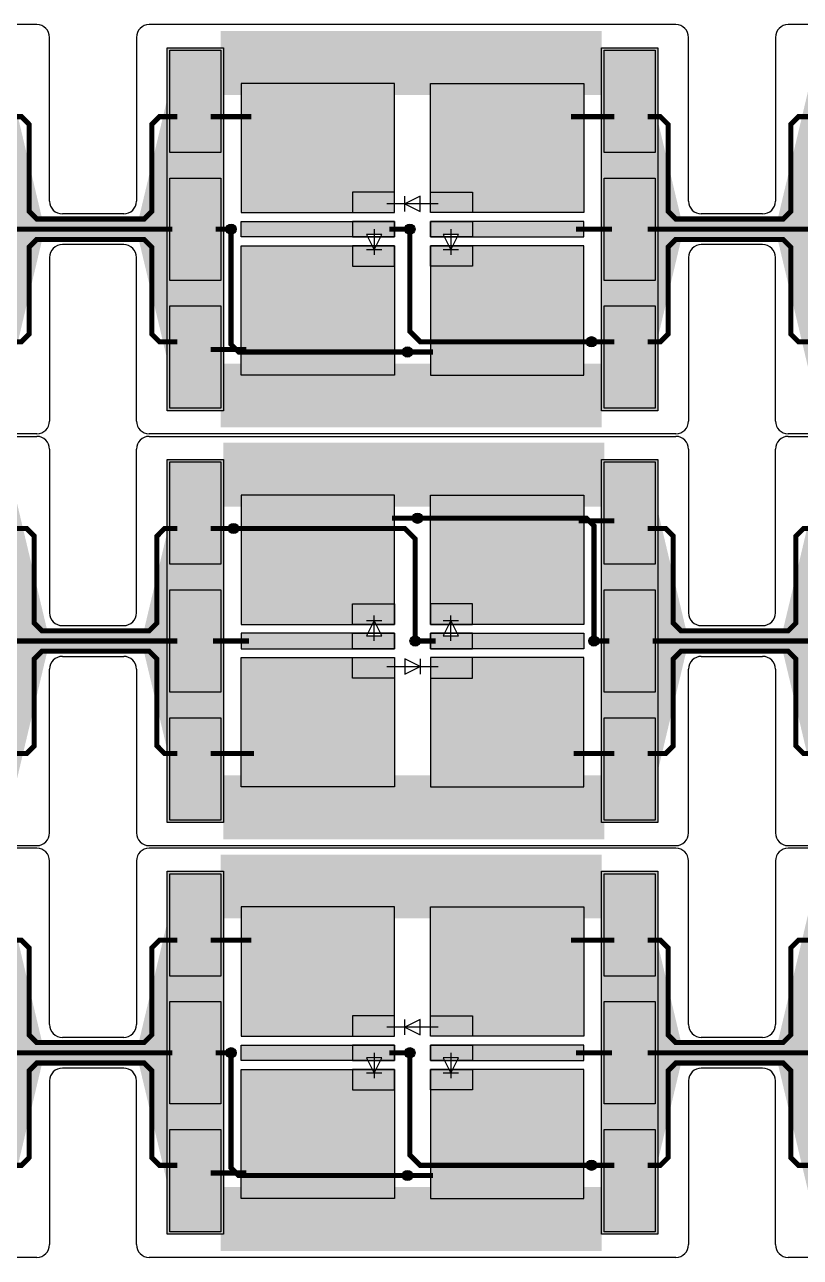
# Model space of a CAD drawing. Extents: x 1822 to 2392, y 725 to 1125.
# Drawn here: x 2137.53 to 2167.87, y 772.8 to 821 of the extents above; entities that cross this region are included whole.
import ezdxf

# ---------------------------------------------------------------- set-up
doc = ezdxf.new("R2010")
doc.units = 0
doc.header["$LTSCALE"] = 0.2
for name, color, linetype in [('BS', 1, 'CONTINUOUS'), ('Durchsteiger', 3, 'CONTINUOUS'), ('LED', 7, 'CONTINUOUS'), ('LS', 5, 'CONTINUOUS'), ('Rand', 6, 'CONTINUOUS')]:
    doc.layers.add(name, color=color, linetype=linetype)

msp = doc.modelspace()

# ---------------------------------------------------------------- hatches: boundary and pattern name
at = {"layer": 'BS'}
h = msp.add_hatch(color=256, dxfattribs=at)
h.paths.add_polyline_path([(2143.2, 806), (2145.2, 806), (2145.2, 810), (2143.2, 810)])
h.paths.add_polyline_path([(2143.2, 811), (2145.2, 811), (2145.2, 815), (2143.2, 815)])
h.paths.add_polyline_path([(2143.2, 816), (2145.2, 816), (2145.2, 820), (2143.2, 820)])
h = msp.add_hatch(color=256, dxfattribs=at)
h.paths.add_polyline_path([(2160.2, 806), (2162.2, 806), (2162.2, 810), (2160.2, 810)])
h.paths.add_polyline_path([(2160.2, 811), (2162.2, 811), (2162.2, 815), (2160.2, 815)])
h.paths.add_polyline_path([(2160.2, 816), (2162.2, 816), (2162.2, 820), (2160.2, 820)])
h = msp.add_hatch(color=256, dxfattribs=at)
h.paths.add_polyline_path([(2159.4, 807.3), (2159.4, 812.35), (2155.05, 812.35), (2155.05, 811.55), (2153.4, 811.55), (2153.4, 807.3)])
h.paths.add_polyline_path([(2159.4, 812.7), (2159.4, 813.3), (2155.05, 813.3), (2155.05, 812.7)])
h.paths.add_polyline_path([(2159.4, 813.65), (2159.4, 818.7), (2153.4, 818.7), (2153.4, 814.45), (2155.05, 814.45), (2155.05, 813.65)])
h.paths.add_polyline_path([(2150.35, 813.65), (2150.35, 814.45), (2152, 814.45), (2152, 818.7), (2146, 818.7), (2146, 813.65)])
h.paths.add_polyline_path([(2150.35, 812.7), (2150.35, 813.3), (2146, 813.3), (2146, 812.7)])
h.paths.add_polyline_path([(2152, 807.3), (2152, 811.55), (2150.35, 811.55), (2150.35, 812.35), (2146, 812.35), (2146, 807.3)])
h.paths.add_polyline_path([(2152, 811.55), (2152, 812.35), (2151.275, 812.35), (2151.2, 812.2), (2151.125, 812.35), (2150.35, 812.35), (2150.35, 811.55)], flags=17)
h.paths.add_polyline_path([(2152, 812.7), (2152, 813.3), (2150.35, 813.3), (2150.35, 812.7), (2150.95, 812.7), (2150.9, 812.8), (2151.5, 812.8), (2151.45, 812.7)])
h.paths.add_polyline_path([(2152, 813.65), (2152, 814.45), (2150.35, 814.45), (2150.35, 813.65)], flags=17)
h.paths.add_polyline_path([(2155.05, 813.65), (2155.05, 814.45), (2153.4, 814.45), (2153.4, 813.65)], flags=16)
h.paths.add_polyline_path([(2155.05, 812.7), (2155.05, 813.3), (2153.4, 813.3), (2153.4, 812.7), (2153.95, 812.7), (2153.9, 812.8), (2154.5, 812.8), (2154.45, 812.7)])
h.paths.add_polyline_path([(2155.05, 811.55), (2155.05, 812.35), (2154.275, 812.35), (2154.2, 812.2), (2154.125, 812.35), (2153.4, 812.35), (2153.4, 811.55)], flags=17)
h = msp.add_hatch(color=256, dxfattribs=at)
h.paths.add_polyline_path([(2145.2, 803.9), (2143.2, 803.9), (2143.2, 799.9), (2145.2, 799.9)])
h.paths.add_polyline_path([(2145.2, 798.9), (2143.2, 798.9), (2143.2, 794.9), (2145.2, 794.9)])
h.paths.add_polyline_path([(2145.2, 793.9), (2143.2, 793.9), (2143.2, 789.9), (2145.2, 789.9)])
h = msp.add_hatch(color=256, dxfattribs=at)
h.paths.add_polyline_path([(2162.2, 803.9), (2160.2, 803.9), (2160.2, 799.9), (2162.2, 799.9)])
h.paths.add_polyline_path([(2162.2, 798.9), (2160.2, 798.9), (2160.2, 794.9), (2162.2, 794.9)])
h.paths.add_polyline_path([(2162.2, 793.9), (2160.2, 793.9), (2160.2, 789.9), (2162.2, 789.9)])
h = msp.add_hatch(color=256, dxfattribs=at)
h.paths.add_polyline_path([(2146, 802.6), (2146, 797.55), (2150.35, 797.55), (2150.35, 798.35), (2152, 798.35), (2152, 802.6)])
h.paths.add_polyline_path([(2146, 797.2), (2146, 796.6), (2150.35, 796.6), (2150.35, 797.2)])
h.paths.add_polyline_path([(2146, 796.25), (2146, 791.2), (2152, 791.2), (2152, 795.45), (2150.35, 795.45), (2150.35, 796.25)])
h.paths.add_polyline_path([(2155.05, 796.25), (2155.05, 795.45), (2153.4, 795.45), (2153.4, 791.2), (2159.4, 791.2), (2159.4, 796.25)])
h.paths.add_polyline_path([(2155.05, 797.2), (2155.05, 796.6), (2159.4, 796.6), (2159.4, 797.2)])
h.paths.add_polyline_path([(2153.4, 802.6), (2153.4, 798.35), (2155.05, 798.35), (2155.05, 797.55), (2159.4, 797.55), (2159.4, 802.6)])
h.paths.add_polyline_path([(2153.4, 798.35), (2153.4, 797.55), (2154.125, 797.55), (2154.2, 797.7), (2154.275, 797.55), (2155.05, 797.55), (2155.05, 798.35)], flags=17)
h.paths.add_polyline_path([(2153.4, 797.2), (2153.4, 796.6), (2155.05, 796.6), (2155.05, 797.2), (2154.45, 797.2), (2154.5, 797.1), (2153.9, 797.1), (2153.95, 797.2)])
h.paths.add_polyline_path([(2153.4, 796.25), (2153.4, 795.45), (2155.05, 795.45), (2155.05, 796.25)], flags=17)
h.paths.add_polyline_path([(2150.35, 796.25), (2150.35, 795.45), (2152, 795.45), (2152, 796.25)], flags=16)
h.paths.add_polyline_path([(2150.35, 797.2), (2150.35, 796.6), (2152, 796.6), (2152, 797.2), (2151.45, 797.2), (2151.5, 797.1), (2150.9, 797.1), (2150.95, 797.2)])
h.paths.add_polyline_path([(2150.35, 798.35), (2150.35, 797.55), (2151.125, 797.55), (2151.2, 797.7), (2151.275, 797.55), (2152, 797.55), (2152, 798.35)], flags=17)
h = msp.add_hatch(color=256, dxfattribs=at)
h.paths.add_polyline_path([(2143.2, 773.8), (2145.2, 773.8), (2145.2, 777.8), (2143.2, 777.8)])
h.paths.add_polyline_path([(2143.2, 778.8), (2145.2, 778.8), (2145.2, 782.8), (2143.2, 782.8)])
h.paths.add_polyline_path([(2143.2, 783.8), (2145.2, 783.8), (2145.2, 787.8), (2143.2, 787.8)])
h = msp.add_hatch(color=256, dxfattribs=at)
h.paths.add_polyline_path([(2160.2, 773.8), (2162.2, 773.8), (2162.2, 777.8), (2160.2, 777.8)])
h.paths.add_polyline_path([(2160.2, 778.8), (2162.2, 778.8), (2162.2, 782.8), (2160.2, 782.8)])
h.paths.add_polyline_path([(2160.2, 783.8), (2162.2, 783.8), (2162.2, 787.8), (2160.2, 787.8)])
h = msp.add_hatch(color=256, dxfattribs=at)
h.paths.add_polyline_path([(2159.4, 775.1), (2159.4, 780.15), (2155.05, 780.15), (2155.05, 779.35), (2153.4, 779.35), (2153.4, 775.1)])
h.paths.add_polyline_path([(2159.4, 780.5), (2159.4, 781.1), (2155.05, 781.1), (2155.05, 780.5)])
h.paths.add_polyline_path([(2159.4, 781.45), (2159.4, 786.5), (2153.4, 786.5), (2153.4, 782.25), (2155.05, 782.25), (2155.05, 781.45)])
h.paths.add_polyline_path([(2150.35, 781.45), (2150.35, 782.25), (2152, 782.25), (2152, 786.5), (2146, 786.5), (2146, 781.45)])
h.paths.add_polyline_path([(2150.35, 780.5), (2150.35, 781.1), (2146, 781.1), (2146, 780.5)])
h.paths.add_polyline_path([(2152, 775.1), (2152, 779.35), (2150.35, 779.35), (2150.35, 780.15), (2146, 780.15), (2146, 775.1)])
h.paths.add_polyline_path([(2152, 779.35), (2152, 780.15), (2151.275, 780.15), (2151.2, 780), (2151.125, 780.15), (2150.35, 780.15), (2150.35, 779.35)], flags=17)
h.paths.add_polyline_path([(2152, 780.5), (2152, 781.1), (2150.35, 781.1), (2150.35, 780.5), (2150.95, 780.5), (2150.9, 780.6), (2151.5, 780.6), (2151.45, 780.5)])
h.paths.add_polyline_path([(2152, 781.45), (2152, 782.25), (2150.35, 782.25), (2150.35, 781.45)], flags=17)
h.paths.add_polyline_path([(2155.05, 781.45), (2155.05, 782.25), (2153.4, 782.25), (2153.4, 781.45)], flags=16)
h.paths.add_polyline_path([(2155.05, 780.5), (2155.05, 781.1), (2153.4, 781.1), (2153.4, 780.5), (2153.95, 780.5), (2153.9, 780.6), (2154.5, 780.6), (2154.45, 780.5)])
h.paths.add_polyline_path([(2155.05, 779.35), (2155.05, 780.15), (2154.275, 780.15), (2154.2, 780), (2154.125, 780.15), (2153.4, 780.15), (2153.4, 779.35)], flags=17)
at = {"layer": 'Durchsteiger'}
for points in [[(2145.6, 812.8, 1), (2145.6, 813.2, 1)], [(2152.6, 812.8, 1), (2152.6, 813.2, 1)], [(2159.7, 808.4, 1), (2159.7, 808.8, 1)], [(2152.5, 808, 1), (2152.5, 808.4, 1)], [(2152.9, 801.9, 1), (2152.9, 801.5, 1)], [(2145.7, 801.5, 1), (2145.7, 801.1, 1)], [(2152.8, 797.1, 1), (2152.8, 796.7, 1)], [(2159.8, 797.1, 1), (2159.8, 796.7, 1)], [(2145.6, 780.6, 1), (2145.6, 781, 1)], [(2152.6, 780.6, 1), (2152.6, 781, 1)], [(2159.7, 776.2, 1), (2159.7, 776.6, 1)], [(2152.5, 775.8, 1), (2152.5, 776.2, 1)]]:
    msp.add_hatch(color=256, dxfattribs=at).paths.add_polyline_path(points)
at = {"layer": 'LS'}
for points in [[(2145.3, 820.1), (2143.1, 820.1), (2143.1, 805.9), (2145.3, 805.9)], [(2162.3, 820.1), (2160.1, 820.1), (2160.1, 805.9), (2162.3, 805.9)], [(2145.3, 804), (2143.1, 804), (2143.1, 789.8), (2145.3, 789.8)], [(2162.3, 804), (2160.1, 804), (2160.1, 789.8), (2162.3, 789.8)], [(2145.3, 787.9), (2143.1, 787.9), (2143.1, 773.7), (2145.3, 773.7)], [(2162.3, 787.9), (2160.1, 787.9), (2160.1, 773.7), (2162.3, 773.7)]]:
    msp.add_hatch(color=256, dxfattribs=at).paths.add_polyline_path(points)

# ---------------------------------------------------------------- linework, layer by layer
at = {"layer": 'BS'}
for p, q in [((2152.8, 813), (2152.6, 813)), ((2152.7, 813.1), (2152.7, 812.9)), ((2152.6, 796.9), (2152.8, 796.9)), ((2152.7, 796.8), (2152.7, 797)), ((2152.7, 780.9), (2152.7, 780.7)), ((2152.8, 780.8), (2152.6, 780.8))]:
    msp.add_line(p, q, dxfattribs=at)
for points in [[(2145.2, 820), (2145.2, 816), (2143.2, 816), (2143.2, 820)], [(2162.2, 820), (2162.2, 816), (2160.2, 816), (2160.2, 820)], [(2152, 813.65), (2152, 818.7), (2146, 818.7), (2146, 813.65)], [(2153.4, 813.65), (2153.4, 818.7), (2159.4, 818.7), (2159.4, 813.65)], [(2145.2, 815), (2145.2, 811), (2143.2, 811), (2143.2, 815)], [(2162.2, 815), (2162.2, 811), (2160.2, 811), (2160.2, 815)], [(2150.35, 814.45), (2150.35, 813.65), (2152, 813.65), (2152, 814.45)], [(2155.05, 814.45), (2155.05, 813.65), (2153.4, 813.65), (2153.4, 814.45)], [(2152, 813.3), (2152, 812.7), (2146, 812.7), (2146, 813.3)], [(2150.35, 813.3), (2150.35, 812.7), (2152, 812.7), (2152, 813.3)], [(2155.05, 813.3), (2155.05, 812.7), (2153.4, 812.7), (2153.4, 813.3)], [(2153.4, 813.3), (2153.4, 812.7), (2159.4, 812.7), (2159.4, 813.3)], [(2152, 812.35), (2152, 807.3), (2146, 807.3), (2146, 812.35)], [(2150.35, 812.35), (2150.35, 811.55), (2152, 811.55), (2152, 812.35)], [(2155.05, 812.35), (2155.05, 811.55), (2153.4, 811.55), (2153.4, 812.35)], [(2153.4, 812.35), (2153.4, 807.3), (2159.4, 807.3), (2159.4, 812.35)], [(2145.2, 810), (2145.2, 806), (2143.2, 806), (2143.2, 810)], [(2162.2, 810), (2162.2, 806), (2160.2, 806), (2160.2, 810)], [(2143.2, 799.9), (2143.2, 803.9), (2145.2, 803.9), (2145.2, 799.9)], [(2160.2, 799.9), (2160.2, 803.9), (2162.2, 803.9), (2162.2, 799.9)], [(2152, 797.55), (2152, 802.6), (2146, 802.6), (2146, 797.55)], [(2153.4, 797.55), (2153.4, 802.6), (2159.4, 802.6), (2159.4, 797.55)], [(2143.2, 794.9), (2143.2, 798.9), (2145.2, 798.9), (2145.2, 794.9)], [(2160.2, 794.9), (2160.2, 798.9), (2162.2, 798.9), (2162.2, 794.9)], [(2150.35, 797.55), (2150.35, 798.35), (2152, 798.35), (2152, 797.55)], [(2155.05, 797.55), (2155.05, 798.35), (2153.4, 798.35), (2153.4, 797.55)], [(2152, 796.6), (2152, 797.2), (2146, 797.2), (2146, 796.6)], [(2150.35, 796.6), (2150.35, 797.2), (2152, 797.2), (2152, 796.6)], [(2155.05, 796.6), (2155.05, 797.2), (2153.4, 797.2), (2153.4, 796.6)], [(2153.4, 796.6), (2153.4, 797.2), (2159.4, 797.2), (2159.4, 796.6)], [(2152, 796.25), (2152, 791.2), (2146, 791.2), (2146, 796.25)], [(2150.35, 795.45), (2150.35, 796.25), (2152, 796.25), (2152, 795.45)], [(2155.05, 795.45), (2155.05, 796.25), (2153.4, 796.25), (2153.4, 795.45)], [(2153.4, 796.25), (2153.4, 791.2), (2159.4, 791.2), (2159.4, 796.25)], [(2143.2, 789.9), (2143.2, 793.9), (2145.2, 793.9), (2145.2, 789.9)], [(2160.2, 789.9), (2160.2, 793.9), (2162.2, 793.9), (2162.2, 789.9)], [(2145.2, 787.8), (2145.2, 783.8), (2143.2, 783.8), (2143.2, 787.8)], [(2162.2, 787.8), (2162.2, 783.8), (2160.2, 783.8), (2160.2, 787.8)], [(2152, 781.45), (2152, 786.5), (2146, 786.5), (2146, 781.45)], [(2153.4, 781.45), (2153.4, 786.5), (2159.4, 786.5), (2159.4, 781.45)], [(2145.2, 782.8), (2145.2, 778.8), (2143.2, 778.8), (2143.2, 782.8)], [(2162.2, 782.8), (2162.2, 778.8), (2160.2, 778.8), (2160.2, 782.8)], [(2150.35, 782.25), (2150.35, 781.45), (2152, 781.45), (2152, 782.25)], [(2155.05, 782.25), (2155.05, 781.45), (2153.4, 781.45), (2153.4, 782.25)], [(2152, 781.1), (2152, 780.5), (2146, 780.5), (2146, 781.1)], [(2150.35, 781.1), (2150.35, 780.5), (2152, 780.5), (2152, 781.1)], [(2155.05, 781.1), (2155.05, 780.5), (2153.4, 780.5), (2153.4, 781.1)], [(2153.4, 781.1), (2153.4, 780.5), (2159.4, 780.5), (2159.4, 781.1)], [(2152, 780.15), (2152, 775.1), (2146, 775.1), (2146, 780.15)], [(2150.35, 780.15), (2150.35, 779.35), (2152, 779.35), (2152, 780.15)], [(2155.05, 780.15), (2155.05, 779.35), (2153.4, 779.35), (2153.4, 780.15)], [(2153.4, 780.15), (2153.4, 775.1), (2159.4, 775.1), (2159.4, 780.15)], [(2145.2, 777.8), (2145.2, 773.8), (2143.2, 773.8), (2143.2, 777.8)], [(2162.2, 777.8), (2162.2, 773.8), (2160.2, 773.8), (2160.2, 777.8)]]:
    msp.add_lwpolyline(points, close=True, dxfattribs=at)
at = {"layer": 'BS', "const_width": 0.2}
for points in [[(2140.3, 813.4), (2138, 813.4), (2137.7, 813.7), (2137.7, 817.1), (2137.4, 817.4), (2136.9, 817.4)], [(2143.5, 817.4), (2142.8, 817.4), (2142.5, 817.1), (2142.5, 813.7), (2142.2, 813.4), (2140.3, 813.4)], [(2146.4, 817.4), (2144.8, 817.4)], [(2160.6, 817.4), (2158.9, 817.4)], [(2165.3, 813.4), (2163, 813.4), (2162.7, 813.7), (2162.7, 817.1), (2162.4, 817.4), (2161.9, 817.4)], [(2168.5, 817.4), (2167.8, 817.4), (2167.5, 817.1), (2167.5, 813.7), (2167.2, 813.4), (2165.3, 813.4)], [(2140.3, 813), (2136.9, 813)], [(2140.3, 812.6), (2138, 812.6), (2137.7, 812.3), (2137.7, 808.9), (2137.4, 808.6), (2136.9, 808.6)], [(2143.3, 813), (2140.3, 813)], [(2143.5, 808.6), (2142.8, 808.6), (2142.5, 808.9), (2142.5, 812.3), (2142.2, 812.6), (2140.3, 812.6)], [(2145.5, 813), (2145, 813)], [(2152.5, 813), (2151.8, 813)], [(2160.5, 813), (2159.1, 813)], [(2165.3, 813), (2161.9, 813)], [(2165.3, 812.6), (2163, 812.6), (2162.7, 812.3), (2162.7, 808.9), (2162.4, 808.6), (2161.9, 808.6)], [(2168.3, 813), (2165.3, 813)], [(2168.5, 808.6), (2167.8, 808.6), (2167.5, 808.9), (2167.5, 812.3), (2167.2, 812.6), (2165.3, 812.6)], [(2146.2, 808.3), (2144.8, 808.3)], [(2159.8, 808.6), (2160.6, 808.6)], [(2153.5, 808.2), (2152.6, 808.2)], [(2151.9, 801.7), (2152.8, 801.7)], [(2159.2, 801.6), (2160.6, 801.6)], [(2136.9, 801.3), (2137.6, 801.3), (2137.9, 801), (2137.9, 797.6), (2138.2, 797.3), (2140.1, 797.3)], [(2140.1, 797.3), (2142.4, 797.3), (2142.7, 797.6), (2142.7, 801), (2143, 801.3), (2143.5, 801.3)], [(2145.6, 801.3), (2144.8, 801.3)], [(2161.9, 801.3), (2162.6, 801.3), (2162.9, 801), (2162.9, 797.6), (2163.2, 797.3), (2165.1, 797.3)], [(2165.1, 797.3), (2167.4, 797.3), (2167.7, 797.6), (2167.7, 801), (2168, 801.3), (2168.5, 801.3)], [(2137.1, 796.9), (2140.1, 796.9)], [(2140.1, 796.9), (2143.5, 796.9)], [(2144.9, 796.9), (2146.3, 796.9)], [(2152.9, 796.9), (2153.6, 796.9)], [(2159.9, 796.9), (2160.4, 796.9)], [(2162.1, 796.9), (2165.1, 796.9)], [(2165.1, 796.9), (2168.5, 796.9)], [(2136.9, 792.5), (2137.6, 792.5), (2137.9, 792.8), (2137.9, 796.2), (2138.2, 796.5), (2140.1, 796.5)], [(2140.1, 796.5), (2142.4, 796.5), (2142.7, 796.2), (2142.7, 792.8), (2143, 792.5), (2143.5, 792.5)], [(2161.9, 792.5), (2162.6, 792.5), (2162.9, 792.8), (2162.9, 796.2), (2163.2, 796.5), (2165.1, 796.5)], [(2165.1, 796.5), (2167.4, 796.5), (2167.7, 796.2), (2167.7, 792.8), (2168, 792.5), (2168.5, 792.5)], [(2144.8, 792.5), (2146.5, 792.5)], [(2159, 792.5), (2160.6, 792.5)], [(2140.3, 781.2), (2138, 781.2), (2137.7, 781.5), (2137.7, 784.9), (2137.4, 785.2), (2136.9, 785.2)], [(2143.5, 785.2), (2142.8, 785.2), (2142.5, 784.9), (2142.5, 781.5), (2142.2, 781.2), (2140.3, 781.2)], [(2146.4, 785.2), (2144.8, 785.2)], [(2160.6, 785.2), (2158.9, 785.2)], [(2165.3, 781.2), (2163, 781.2), (2162.7, 781.5), (2162.7, 784.9), (2162.4, 785.2), (2161.9, 785.2)], [(2168.5, 785.2), (2167.8, 785.2), (2167.5, 784.9), (2167.5, 781.5), (2167.2, 781.2), (2165.3, 781.2)], [(2140.3, 780.8), (2136.9, 780.8)], [(2143.3, 780.8), (2140.3, 780.8)], [(2145.5, 780.8), (2145, 780.8)], [(2152.5, 780.8), (2151.8, 780.8)], [(2160.5, 780.8), (2159.1, 780.8)], [(2165.3, 780.8), (2161.9, 780.8)], [(2168.3, 780.8), (2165.3, 780.8)], [(2140.3, 780.4), (2138, 780.4), (2137.7, 780.1), (2137.7, 776.7), (2137.4, 776.4), (2136.9, 776.4)], [(2143.5, 776.4), (2142.8, 776.4), (2142.5, 776.7), (2142.5, 780.1), (2142.2, 780.4), (2140.3, 780.4)], [(2165.3, 780.4), (2163, 780.4), (2162.7, 780.1), (2162.7, 776.7), (2162.4, 776.4), (2161.9, 776.4)], [(2168.5, 776.4), (2167.8, 776.4), (2167.5, 776.7), (2167.5, 780.1), (2167.2, 780.4), (2165.3, 780.4)], [(2146.2, 776.1), (2144.8, 776.1)], [(2153.5, 776), (2152.6, 776)], [(2159.8, 776.4), (2160.6, 776.4)]]:
    msp.add_lwpolyline(points, dxfattribs=at)
at = {"layer": 'Durchsteiger'}
for centre in [(2145.6, 813), (2152.6, 813), (2159.7, 808.6), (2152.5, 808.2), (2152.9, 801.7), (2145.7, 801.3), (2152.8, 796.9), (2159.8, 796.9), (2145.6, 780.8), (2152.6, 780.8), (2159.7, 776.4), (2152.5, 776)]:
    msp.add_circle(centre, 0.2, dxfattribs=at)
at = {"layer": 'LED'}
for p, q in [((2153, 814.3), (2152.4, 814)), ((2152.4, 813.7), (2152.4, 814.3)), ((2153, 813.7), (2153, 814.3)), ((2153.7, 814), (2151.7, 814)), ((2152.4, 814), (2153, 813.7)), ((2151.5, 812.8), (2150.9, 812.8)), ((2150.9, 812.8), (2151.2, 812.2)), ((2151.2, 813), (2151.2, 812)), ((2151.2, 812.2), (2151.5, 812.8)), ((2154.5, 812.8), (2153.9, 812.8)), ((2153.9, 812.8), (2154.2, 812.2)), ((2154.2, 813), (2154.2, 812)), ((2154.2, 812.2), (2154.5, 812.8)), ((2151.5, 812.2), (2150.9, 812.2)), ((2154.5, 812.2), (2153.9, 812.2)), ((2151.2, 796.9), (2151.2, 797.9)), ((2154.2, 796.9), (2154.2, 797.9)), ((2151.2, 797.7), (2150.9, 797.1)), ((2150.9, 797.7), (2151.5, 797.7)), ((2151.5, 797.1), (2151.2, 797.7)), ((2154.2, 797.7), (2153.9, 797.1)), ((2153.9, 797.7), (2154.5, 797.7)), ((2154.5, 797.1), (2154.2, 797.7)), ((2150.9, 797.1), (2151.5, 797.1)), ((2153.9, 797.1), (2154.5, 797.1)), ((2151.7, 795.9), (2153.7, 795.9)), ((2152.4, 796.2), (2152.4, 795.6)), ((2153, 795.9), (2152.4, 796.2)), ((2152.4, 795.6), (2153, 795.9)), ((2153, 796.2), (2153, 795.6)), ((2153, 782.1), (2152.4, 781.8)), ((2152.4, 781.5), (2152.4, 782.1)), ((2153, 781.5), (2153, 782.1)), ((2153.7, 781.8), (2151.7, 781.8)), ((2152.4, 781.8), (2153, 781.5)), ((2151.5, 780.6), (2150.9, 780.6)), ((2150.9, 780.6), (2151.2, 780)), ((2151.2, 780.8), (2151.2, 779.8)), ((2151.2, 780), (2151.5, 780.6)), ((2154.5, 780.6), (2153.9, 780.6)), ((2153.9, 780.6), (2154.2, 780)), ((2154.2, 780.8), (2154.2, 779.8)), ((2154.2, 780), (2154.5, 780.6)), ((2151.5, 780), (2150.9, 780)), ((2154.5, 780), (2153.9, 780))]:
    msp.add_line(p, q, dxfattribs=at)
at = {"layer": 'LS'}
for points in [[(2138.2, 813, 0.9, 11, 0), (2137, 813, 15, 15, 0)], [(2142, 813, 0.9, 11, 0), (2143.2, 813, 15, 15, 0)], [(2163.2, 813, 0.9, 11, 0), (2162, 813, 15, 15, 0)], [(2167, 813, 0.9, 11, 0), (2168.2, 813, 15, 15, 0)], [(2138.4, 796.9, 0.9, 11, 0), (2137.2, 796.9, 15, 15, 0)], [(2142.2, 796.9, 0.9, 11, 0), (2143.4, 796.9, 15, 15, 0)], [(2163.4, 796.9, 0.9, 11, 0), (2162.2, 796.9, 15, 15, 0)], [(2167.2, 796.9, 0.9, 11, 0), (2168.4, 796.9, 15, 15, 0)], [(2138.2, 780.8, 0.9, 11, 0), (2137, 780.8, 15, 15, 0)], [(2142, 780.8, 0.9, 11, 0), (2143.2, 780.8, 15, 15, 0)], [(2163.2, 780.8, 0.9, 11, 0), (2162, 780.8, 15, 15, 0)], [(2167, 780.8, 0.9, 11, 0), (2168.2, 780.8, 15, 15, 0)]]:
    msp.add_lwpolyline(points, format="xyseb", dxfattribs=at)
for points, const_width in [([(2160.1, 819.5), (2145.2, 819.5)], 2.5), ([(2140.3, 813), (2138.2, 813)], 0.9), ([(2142, 813), (2140.3, 813)], 0.9), ([(2165.3, 813), (2163.2, 813)], 0.9), ([(2167, 813), (2165.3, 813)], 0.9), ([(2152.4, 808.2), (2145.9, 808.2), (2145.6, 808.5), (2145.6, 812.7), (2145.6, 812.9)], 0.2), ([(2159.6, 808.6), (2157.5, 808.6), (2153, 808.6), (2152.6, 809), (2152.6, 812.9)], 0.2), ([(2160.1, 806.5), (2145.2, 806.5)], 2.5), ([(2145.3, 803.4), (2160.2, 803.4)], 2.5), ([(2153, 801.7), (2159.5, 801.7), (2159.8, 801.4), (2159.8, 797.2), (2159.8, 797)], 0.2), ([(2145.8, 801.3), (2147.9, 801.3), (2152.4, 801.3), (2152.8, 800.9), (2152.8, 797)], 0.2), ([(2138.4, 796.9), (2140.1, 796.9)], 0.9), ([(2140.1, 796.9), (2142.2, 796.9)], 0.9), ([(2163.4, 796.9), (2165.1, 796.9)], 0.9), ([(2165.1, 796.9), (2167.2, 796.9)], 0.9), ([(2145.3, 790.4), (2160.2, 790.4)], 2.5), ([(2160.1, 787.3), (2145.2, 787.3)], 2.5), ([(2140.3, 780.8), (2138.2, 780.8)], 0.9), ([(2142, 780.8), (2140.3, 780.8)], 0.9), ([(2165.3, 780.8), (2163.2, 780.8)], 0.9), ([(2167, 780.8), (2165.3, 780.8)], 0.9), ([(2152.4, 776), (2145.9, 776), (2145.6, 776.3), (2145.6, 780.5), (2145.6, 780.7)], 0.2), ([(2159.6, 776.4), (2157.5, 776.4), (2153, 776.4), (2152.6, 776.8), (2152.6, 780.7)], 0.2), ([(2160.1, 774.3), (2145.2, 774.3)], 2.5)]:
    msp.add_lwpolyline(points, dxfattribs=dict(at, const_width=const_width))
for points in [[(2145.3, 820.1), (2145.3, 805.9), (2143.1, 805.9), (2143.1, 820.1)], [(2162.3, 820.1), (2162.3, 805.9), (2160.1, 805.9), (2160.1, 820.1)], [(2143.1, 789.8), (2143.1, 804), (2145.3, 804), (2145.3, 789.8)], [(2160.1, 789.8), (2160.1, 804), (2162.3, 804), (2162.3, 789.8)], [(2145.3, 787.9), (2145.3, 773.7), (2143.1, 773.7), (2143.1, 787.9)], [(2162.3, 787.9), (2162.3, 773.7), (2160.1, 773.7), (2160.1, 787.9)]]:
    msp.add_lwpolyline(points, close=True, dxfattribs=at)
at = {"layer": 'Rand'}
for p, q in [((2138, 821), (2117.4, 821)), ((2163, 821), (2142.4, 821)), ((2188, 821), (2167.4, 821)), ((2138.5, 814.1), (2138.5, 820.5)), ((2141.9, 820.5), (2141.9, 814.1)), ((2163.5, 814.1), (2163.5, 820.5)), ((2166.9, 820.5), (2166.9, 814.1)), ((2140.3, 813.6), (2139, 813.6)), ((2140.3, 813.6), (2139, 813.6)), ((2141.4, 813.6), (2140.3, 813.6)), ((2141.4, 813.6), (2140.3, 813.6)), ((2165.3, 813.6), (2164, 813.6)), ((2165.3, 813.6), (2164, 813.6)), ((2166.4, 813.6), (2165.3, 813.6)), ((2166.4, 813.6), (2165.3, 813.6)), ((2140.3, 812.4), (2139, 812.4)), ((2140.3, 812.4), (2139, 812.4)), ((2141.4, 812.4), (2140.3, 812.4)), ((2141.4, 812.4), (2140.3, 812.4)), ((2165.3, 812.4), (2164, 812.4)), ((2165.3, 812.4), (2164, 812.4)), ((2166.4, 812.4), (2165.3, 812.4)), ((2166.4, 812.4), (2165.3, 812.4)), ((2138.5, 811.9), (2138.5, 805.5)), ((2141.9, 805.5), (2141.9, 811.9)), ((2163.5, 811.9), (2163.5, 805.5)), ((2166.9, 805.5), (2166.9, 811.9)), ((2138, 805), (2117.4, 805)), ((2163, 805), (2142.4, 805)), ((2188, 805), (2167.4, 805)), ((2117.4, 804.9), (2138, 804.9)), ((2142.4, 804.9), (2163, 804.9)), ((2167.4, 804.9), (2188, 804.9)), ((2138.5, 804.4), (2138.5, 798)), ((2141.9, 798), (2141.9, 804.4)), ((2163.5, 804.4), (2163.5, 798)), ((2166.9, 798), (2166.9, 804.4)), ((2139, 797.5), (2140.1, 797.5)), ((2139, 797.5), (2140.1, 797.5)), ((2140.1, 797.5), (2141.4, 797.5)), ((2140.1, 797.5), (2141.4, 797.5)), ((2164, 797.5), (2165.1, 797.5)), ((2164, 797.5), (2165.1, 797.5)), ((2165.1, 797.5), (2166.4, 797.5)), ((2165.1, 797.5), (2166.4, 797.5)), ((2139, 796.3), (2140.1, 796.3)), ((2139, 796.3), (2140.1, 796.3)), ((2140.1, 796.3), (2141.4, 796.3)), ((2140.1, 796.3), (2141.4, 796.3)), ((2164, 796.3), (2165.1, 796.3)), ((2164, 796.3), (2165.1, 796.3)), ((2165.1, 796.3), (2166.4, 796.3)), ((2165.1, 796.3), (2166.4, 796.3)), ((2138.5, 789.4), (2138.5, 795.8)), ((2141.9, 795.8), (2141.9, 789.4)), ((2163.5, 789.4), (2163.5, 795.8)), ((2166.9, 795.8), (2166.9, 789.4)), ((2117.4, 788.9), (2138, 788.9)), ((2138, 788.8), (2117.4, 788.8)), ((2142.4, 788.9), (2163, 788.9)), ((2163, 788.8), (2142.4, 788.8)), ((2167.4, 788.9), (2188, 788.9)), ((2188, 788.8), (2167.4, 788.8)), ((2138.5, 781.9), (2138.5, 788.3)), ((2141.9, 788.3), (2141.9, 781.9)), ((2163.5, 781.9), (2163.5, 788.3)), ((2166.9, 788.3), (2166.9, 781.9)), ((2140.3, 781.4), (2139, 781.4)), ((2140.3, 781.4), (2139, 781.4)), ((2141.4, 781.4), (2140.3, 781.4)), ((2141.4, 781.4), (2140.3, 781.4)), ((2165.3, 781.4), (2164, 781.4)), ((2165.3, 781.4), (2164, 781.4)), ((2166.4, 781.4), (2165.3, 781.4)), ((2166.4, 781.4), (2165.3, 781.4)), ((2140.3, 780.2), (2139, 780.2)), ((2140.3, 780.2), (2139, 780.2)), ((2141.4, 780.2), (2140.3, 780.2)), ((2141.4, 780.2), (2140.3, 780.2)), ((2165.3, 780.2), (2164, 780.2)), ((2165.3, 780.2), (2164, 780.2)), ((2166.4, 780.2), (2165.3, 780.2)), ((2166.4, 780.2), (2165.3, 780.2)), ((2138.5, 779.7), (2138.5, 773.3)), ((2141.9, 773.3), (2141.9, 779.7)), ((2163.5, 779.7), (2163.5, 773.3)), ((2166.9, 773.3), (2166.9, 779.7)), ((2138, 772.8), (2117.4, 772.8)), ((2163, 772.8), (2142.4, 772.8)), ((2188, 772.8), (2167.4, 772.8))]:
    msp.add_line(p, q, dxfattribs=at)
for centre, start, end in [((2138, 820.5), 0, 90), ((2142.4, 820.5), 90, 180), ((2163, 820.5), 0, 90), ((2167.4, 820.5), 90, 180), ((2139, 814.1), 180, 270), ((2141.4, 814.1), 270, 0), ((2164, 814.1), 180, 270), ((2166.4, 814.1), 270, 0), ((2139, 811.9), 90, 180), ((2141.4, 811.9), 0, 90), ((2164, 811.9), 90, 180), ((2166.4, 811.9), 0, 90), ((2138, 805.5), 270, 0), ((2142.4, 805.5), 180, 270), ((2163, 805.5), 270, 0), ((2167.4, 805.5), 180, 270), ((2138, 804.4), 0, 90), ((2142.4, 804.4), 90, 180), ((2163, 804.4), 0, 90), ((2167.4, 804.4), 90, 180), ((2139, 798), 180, 270), ((2141.4, 798), 270, 0), ((2164, 798), 180, 270), ((2166.4, 798), 270, 0), ((2139, 795.8), 90, 180), ((2141.4, 795.8), 0, 90), ((2164, 795.8), 90, 180), ((2166.4, 795.8), 0, 90), ((2138, 789.4), 270, 0), ((2142.4, 789.4), 180, 270), ((2163, 789.4), 270, 0), ((2167.4, 789.4), 180, 270), ((2138, 788.3), 0, 90), ((2142.4, 788.3), 90, 180), ((2163, 788.3), 0, 90), ((2167.4, 788.3), 90, 180), ((2139, 781.9), 180, 270), ((2141.4, 781.9), 270, 0), ((2164, 781.9), 180, 270), ((2166.4, 781.9), 270, 0), ((2139, 779.7), 90, 180), ((2141.4, 779.7), 0, 90), ((2164, 779.7), 90, 180), ((2166.4, 779.7), 0, 90), ((2138, 773.3), 270, 0), ((2142.4, 773.3), 180, 270), ((2163, 773.3), 270, 0), ((2167.4, 773.3), 180, 270)]:
    msp.add_arc(centre, 0.5, start, end, dxfattribs=at)

doc.saveas('drawing.dxf')
